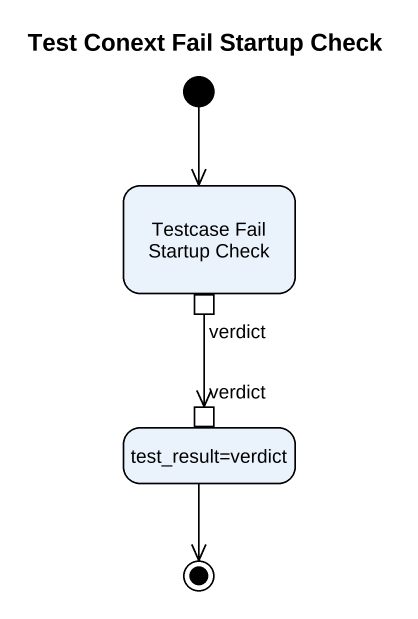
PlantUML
@startuml
title Test Conext Fail Startup Check
hide empty description
state "Testcase Fail Startup Check" as Testcase_Fail_Startup_Check {
  state verdict <<outputPin>>
}
state "test_result=verdict" as test_result_verdict {
  state "verdict" as verdict_2 <<inputPin>>
}
[*] --> Testcase_Fail_Startup_Check
verdict --> verdict_2
test_result_verdict --> [*]
@enduml
